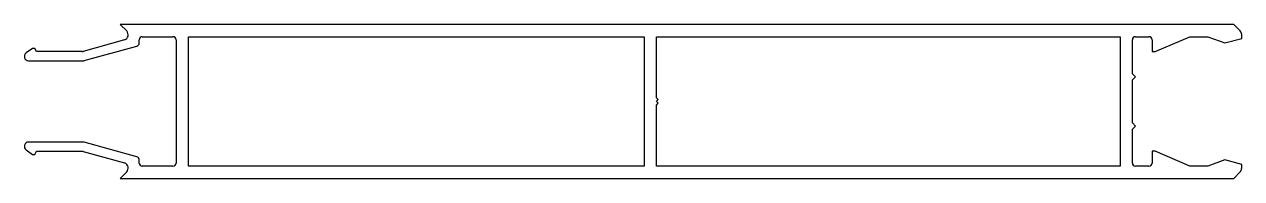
# Model space of a CAD drawing. Extents: x 855 to 1053, y 251 to 276.
import ezdxf

# ---------------------------------------------------------------- set-up
doc = ezdxf.new("R2010")
doc.units = 0
doc.layers.get('0').update_dxf_attribs({"linetype": 'CONTINUOUS'})
doc.layers.get('DEFPOINTS').update_dxf_attribs({"linetype": 'CONTINUOUS'})

msp = doc.modelspace()

# ---------------------------------------------------------------- linework, layer by layer
for p, q in [((1051.48, 275.8), (870.18, 275.8)), ((870.18, 275.8), (871.24, 274.74)), ((1052.54, 274.74), (1051.48, 275.8)), ((873.78, 273.8), (878.78, 273.8)), ((881.28, 252.8), (881.28, 273.8)), ((881.28, 273.8), (955.48, 273.8)), ((955.48, 273.8), (955.48, 252.8)), ((957.48, 263.9), (957.48, 273.8)), ((957.48, 273.8), (1032.98, 273.8)), ((1032.98, 273.8), (1032.98, 252.8)), ((1035.48, 273.8), (1037.68, 273.8)), ((1038.68, 271.4), (1044.33, 273.8)), ((1044.33, 273.8), (1047.28, 273.8)), ((1047.28, 273.8), (1050.03, 272.8)), ((1050.03, 272.8), (1052.78, 273.54)), ((1052.78, 273.54), (1052.78, 274.17)), ((855.88, 271.9), (854.87, 271.17)), ((856.29, 271.9), (855.88, 271.9)), ((856.58, 271.4), (856.29, 271.9)), ((870.89, 273.29), (864.14, 271.42)), ((864.34, 269.92), (872.91, 272.29)), ((873.28, 272.77), (873.28, 273.3)), ((879.28, 273.3), (879.28, 253.3)), ((1034.98, 267.8), (1034.98, 273.3)), ((1038.18, 273.3), (1038.18, 271.4)), ((855.28, 269.9), (864.21, 269.9)), ((864, 271.4), (856.58, 271.4)), ((1038.18, 271.4), (1038.68, 271.4)), ((1035.48, 267.3), (1034.98, 267.8)), ((1034.98, 266.8), (1035.48, 267.3)), ((1034.98, 259.8), (1034.98, 266.8)), ((957.78, 263.6), (957.48, 263.9)), ((957.48, 263.3), (957.78, 263.6)), ((957.78, 263), (957.48, 263.3)), ((957.48, 262.7), (957.78, 263)), ((957.48, 252.8), (957.48, 262.7)), ((1035.48, 259.3), (1034.98, 259.8)), ((1034.98, 258.8), (1035.48, 259.3)), ((1034.98, 253.3), (1034.98, 258.8)), ((864.21, 256.7), (855.28, 256.7)), ((872.91, 254.32), (864.34, 256.68)), ((854.87, 255.44), (855.88, 254.7)), ((855.88, 254.7), (856.29, 254.7)), ((856.29, 254.7), (856.58, 255.2)), ((856.58, 255.2), (864, 255.2)), ((864.14, 255.18), (870.89, 253.32)), ((873.28, 253.3), (873.28, 253.83)), ((1038.68, 255.2), (1038.18, 255.2)), ((1038.18, 255.2), (1038.18, 253.3)), ((1044.33, 252.8), (1038.68, 255.2)), ((1050.03, 253.8), (1047.28, 252.8)), ((1052.78, 253.07), (1050.03, 253.8)), ((871.24, 251.87), (870.18, 250.8)), ((878.78, 252.8), (873.78, 252.8)), ((955.48, 252.8), (881.28, 252.8)), ((1032.98, 252.8), (957.48, 252.8)), ((1037.68, 252.8), (1035.48, 252.8)), ((1047.28, 252.8), (1044.33, 252.8)), ((1051.48, 250.8), (1052.54, 251.87)), ((1052.78, 252.43), (1052.78, 253.07)), ((870.18, 250.8), (1051.48, 250.8))]:
    msp.add_line(p, q)
for centre, radius, start, end in [((870.58, 274.13), 0.9, 290.3631, 42.4208), ((873.78, 273.3), 0.5, 90, 180), ((878.78, 273.3), 0.5, 0, 90), ((1035.48, 273.3), 0.5, 90, 180), ((1037.68, 273.3), 0.5, 0, 90), ((1051.98, 274.17), 0.8, 360, 45), ((872.78, 272.77), 0.5, 285.4517, 0), ((855.28, 270.6), 0.7, 125.9565, 270), ((864, 271.9), 0.5, 270, 285.4517), ((864.21, 270.4), 0.5, 270, 285.4517), ((855.28, 256), 0.7, 90, 234.0435), ((864.21, 256.2), 0.5, 74.5483, 90), ((864, 254.7), 0.5, 74.5483, 90), ((872.78, 253.83), 0.5, 360, 74.5483), ((870.58, 252.47), 0.9, 317.5792, 69.6369), ((873.78, 253.3), 0.5, 180, 270), ((878.78, 253.3), 0.5, 270, 0), ((1035.48, 253.3), 0.5, 180, 270), ((1037.68, 253.3), 0.5, 270, 0), ((1051.88, 252.47), 0.893, 317.4555, 357.5445)]:
    msp.add_arc(centre, radius, start, end)
at = {"layer": 'DEFPOINTS', "color": 0, "linetype": 'BYBLOCK'}
for p in [(881.28, 252.8), (881.28, 252.8), (960.62, 250.78), (962.62, 250.78)]:
    msp.add_point(p, dxfattribs=at)

doc.saveas('drawing.dxf')
